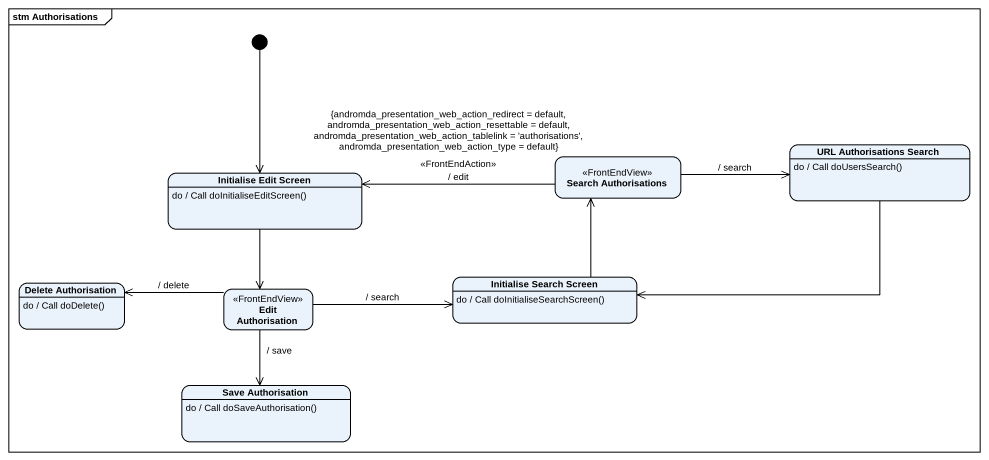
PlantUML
@startuml
mainframe stm Authorisations
hide empty description
state "URL Authorisations Search" as URL_Authorisations_Search
URL_Authorisations_Search : do / Call doUsersSearch()
state "Initialise Edit Screen" as Initialise_Edit_Screen
Initialise_Edit_Screen : do / Call doInitialiseEditScreen()
state "Search Authorisations" as Search_Authorisations <<FrontEndView>>
state "Delete Authorisation" as Delete_Authorisation
Delete_Authorisation : do / Call doDelete()
state "Edit Authorisation" as Edit_Authorisation <<FrontEndView>>
state "Initialise Search Screen" as Initialise_Search_Screen
Initialise_Search_Screen : do / Call doInitialiseSearchScreen()
state "Save Authorisation" as Save_Authorisation
Save_Authorisation : do / Call doSaveAuthorisation()
[*] --> Initialise_Edit_Screen
URL_Authorisations_Search -left-> Initialise_Search_Screen
Initialise_Edit_Screen --> Edit_Authorisation
Search_Authorisations -right-> URL_Authorisations_Search : / search
Search_Authorisations -left-> Initialise_Edit_Screen : {andromda_presentation_web_action_redirect = default, andromda_presentation_web_action_resettable = default, andromda_presentation_web_action_tablelink = 'authorisations', andromda_presentation_web_action_type = default}\n<<FrontEndAction>>\n/ edit
Edit_Authorisation -left-> Delete_Authorisation : / delete
Edit_Authorisation -right-> Initialise_Search_Screen : / search
Edit_Authorisation --> Save_Authorisation : / save
Initialise_Search_Screen -up-> Search_Authorisations
@enduml
